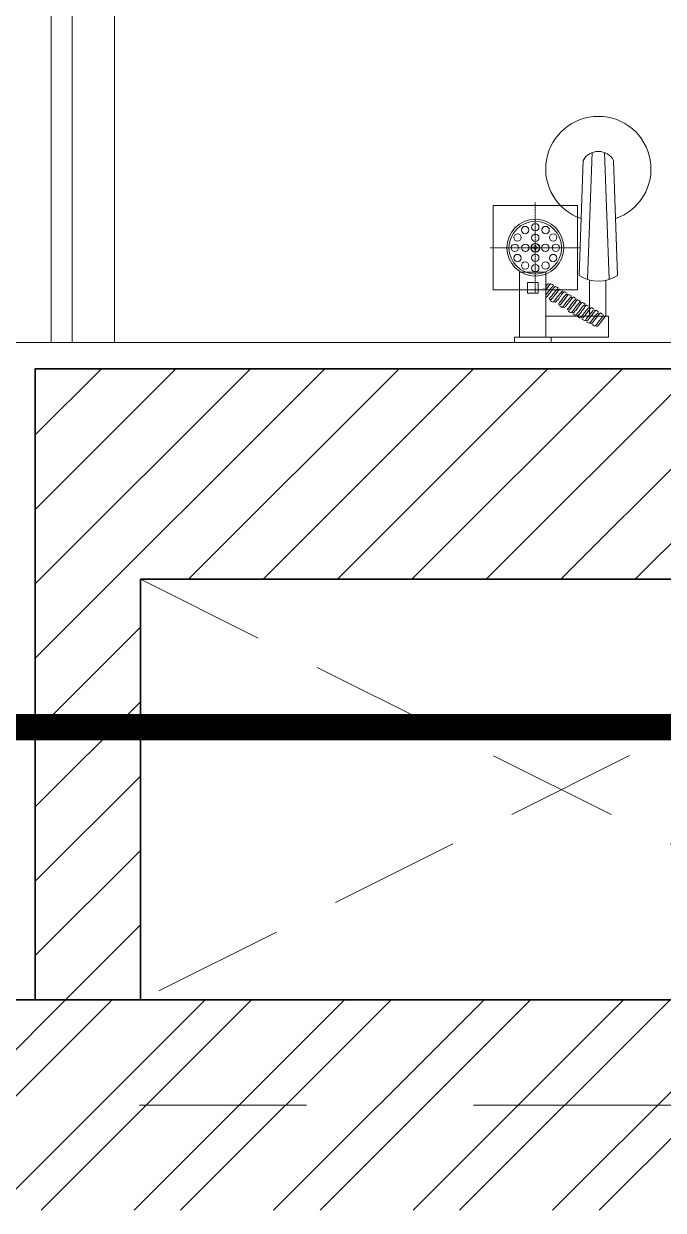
# Model space of a CAD drawing. Header units: millimetres. Extents: x -8913 to 62688, y -13000 to 43000.
# Drawn here: x 13839 to 14447, y 15800 to 16928 of the extents above; entities that cross this region are included whole.
import ezdxf
from ezdxf.enums import TextEntityAlignment as Align
from ezdxf.xclip import XClip

# ---------------------------------------------------------------- set-up
doc = ezdxf.new("R2010")
doc.units = ezdxf.units.MM
doc.header["$MEASUREMENT"] = 0
doc.header["$XCLIPFRAME"] = 0
for name, pattern in [('1735 X DT-5BR-GFP$0$HIDDEN2', [0.1875, 0.125, -0.0625]), ('1735 X DT-5BR-Grids$0$CENTER2', [28.575, 19.05, -3.175, 3.175, -3.175]), ('HIDDEN', [0.375, 0.25, -0.125]), ('HIDDEN2', [4.7625, 3.175, -1.5875])]:
    doc.linetypes.add(name, pattern=pattern)
for name, color, linetype, lineweight in [('08--DETREF', 7, 'Continuous', 25), ('08--SECTREF-1', 2, 'Continuous', 25), ('08--SECTREF-2', 4, 'Continuous', 35), ('1735 X DT-5BR-GFP$0$F--BLOCKWALL-3--HOLLOW', 3, 'Continuous', 35), ('1735 X DT-5BR-GFP$0$F--BLOCKWALL-3--SOLID', 3, 'Continuous', 35), ('1735 X DT-5BR-GFP$0$F--BLOCKWALL-HATCH--HOLLOW', 251, 'Continuous', 13), ('1735 X DT-5BR-GFP$0$F--BLOCKWALL-HATCH--SOLID', 251, 'Continuous', 13), ('1735 X DT-5BR-GFP$0$Glass Part', 4, 'Continuous', 0), ('1735 X DT-5BR-GFP$0$M--PLASTER-0', 8, 'Continuous', 9), ('1735 X DT-5BR-GFP$0$N--SANITARY-0', 8, 'Continuous', 13), ('1735 X DT-5BR-GFP$0$N--SANITARY-1', 9, 'Continuous', 18), ('1735 X DT-5BR-GFP$0$X--OPENING ABOVE', 1, '1735 X DT-5BR-GFP$0$HIDDEN2', 15), ('1735 X DT-5BR-GFP-Ext$0$A-HATCH ID PAVING', 251, 'Continuous', 0), ('1735 X DT-5BR-Grids$0$03--GRID', 252, '1735 X DT-5BR-Grids$0$CENTER2', 5), ('N--DRAINPOINT', 251, 'Continuous', 18), ('Z--X-REF', 7, 'Continuous', 0)]:
    doc.layers.add(name, color=color, linetype=linetype, lineweight=lineweight)
doc.styles.add('ISO', font='isocp2.shx', dxfattribs={"width": 0.8})

# ---------------------------------------------------------------- blocks, each defined once
blk = doc.blocks.new('1735 X DT-5BR-GFP$0$HAND SHOWER P')
for p, q in [((-12.5, -5), (12.5, -5)), ((-5, -5), (-12.5, -5)), ((-12.5, -5), (-12.5, -67)), ((12.5, -5), (5, -5)), ((12.5, -67), (12.5, -5)), ((71.9, -5), (12.5, -5)), ((71.9, -5), (71.9, -25)), ((12.5, -25), (71.9, -25)), ((53.8, -59.5), (53.8, -25)), ((69.4, -59.2), (69.4, -25)), ((-12.5, -67), (12.5, -67)), ((-12.5, -67), (-5, -67)), ((5, -67), (12.5, -67)), ((47.8, -173.1), (44, -63.8)), ((76.8, -173.1), (80.5, -63.8))]:
    blk.add_line(p, q)
at = {"color": 250}
for p, q in [((50, -21.4), (51.4, -20.6)), ((54.4, -18.9), (55.7, -18.1)), ((59.7, -16.2), (61, -15.4)), ((28.6, -34), (29.9, -33.3)), ((32.8, -31.4), (34.2, -30.6)), ((37.1, -28.9), (38.4, -28.1)), ((41.4, -26.4), (42.8, -25.6)), ((45.8, -23.9), (47.1, -23.1)), ((54.9, -32.5), (53.5, -33.3)), ((59.2, -30), (57.8, -30.8)), ((62.9, -27.9), (62.2, -28.3)), ((68.9, -24.7), (67.5, -25.5)), ((12.5, -43.4), (12.7, -43.2)), ((15.7, -41.5), (17, -40.7)), ((20, -39), (21.3, -38.3)), ((24.3, -36.5), (25.7, -35.8)), ((33.5, -45.1), (32.1, -45.9)), ((33.5, -45.1), (32.1, -45.9)), ((37.7, -42.6), (36.3, -43.4)), ((42, -40), (40.6, -40.8)), ((42.1, -40.1), (40.7, -40.9)), ((46.2, -37.5), (44.8, -38.3)), ((50.6, -35), (49.2, -35.8)), ((16.2, -55.1), (14.8, -55.9)), ((20.5, -52.6), (19.1, -53.4)), ((24.8, -50.1), (23.5, -50.9)), ((24.8, -50.1), (23.5, -50.9)), ((29.1, -47.6), (27.7, -48.4)), ((51.9, -60.1), (56.3, -180.5)), ((72.6, -60.1), (68.3, -180.6))]:
    blk.add_line(p, q, dxfattribs=at)
for points in [[(17.5, 0), (-17.5, 0), (-17.5, -5), (17.5, -5)], [(17.5, -5), (17.5, 0)], [(-12.5, -5), (12.5, -5)], [(-12.5, -5), (-12.5, -67)], [(12.5, -5), (12.5, -67)]]:
    blk.add_lwpolyline(points)
blk.add_lwpolyline([(-5, -57), (5, -57), (5, -47), (-5, -47)], close=True)
for points in [[(46.6, -22.3, 0), (46.6, -22.3, 0), (47.9, -21.5, 0), (47.9, -21.5, 0), (47.9, -21.5, 0), (49.2, -20.8, 0), (49.2, -20.8, 0)], [(49.2, -20.8, 0), (49.2, -20.8, 0), (49.2, -20.8, 0), (49.2, -20.8, 0), (49.2, -20.8, 0), (49.6, -21, 0), (49.6, -21, 0), (49.6, -21, 0), (50.3, -21.7, 0), (50.3, -21.7, 0), (50.3, -21.7, 0), (51.2, -22.9, 0), (51.2, -22.9, 0), (51.2, -22.9, 0), (52.4, -24.3, 0), (52.4, -24.3, 0), (52.4, -24.3, 0), (53.6, -25.9, 0), (53.6, -25.9, 0), (53.6, -25.9, 0), (53.6, -26, 0), (53.8, -26.3, 0)], [(50.9, -19.8, 0), (50.9, -19.8, 0), (52.2, -19, 0), (52.2, -19, 0), (52.2, -19, 0), (53.5, -18.3, 0), (53.5, -18.3, 0)], [(55.5, -25.2, 0), (55.5, -25.2, 0), (55.1, -24.7, 0), (55.1, -24.7, 0), (55.1, -24.7, 0), (54, -23.3, 0), (54, -23.3, 0), (54, -23.3, 0), (53.1, -22.2, 0), (53.1, -22.2, 0), (53.1, -22.2, 0), (52.3, -21.3, 0), (52.3, -21.3, 0), (52.3, -21.3, 0), (51.7, -20.8, 0), (51.7, -20.8, 0), (51.7, -20.8, 0), (51.4, -20.6, 0), (51.4, -20.6, 0), (51.4, -20.6, 0), (51.4, -20.6, 0), (51.4, -20.6, 0)], [(53.5, -18.3, 0), (53.5, -18.3, 0), (53.5, -18.3, 0), (53.5, -18.3, 0), (53.5, -18.3, 0), (53.9, -18.5, 0), (53.9, -18.5, 0), (53.9, -18.5, 0), (54.3, -18.9, 0)], [(54.4, -18.9, 0), (54.5, -19.1, 0), (54.7, -19.2, 0), (54.7, -19.2, 0), (54.7, -19.2, 0), (55.6, -20.4, 0), (55.6, -20.4, 0), (55.6, -20.4, 0), (56.7, -21.8, 0), (56.7, -21.8, 0), (56.7, -21.8, 0), (57.9, -23.4, 0), (57.9, -23.4, 0), (57.9, -23.4, 0), (57.9, -23.4, 0), (57.9, -23.4, 0)], [(59.8, -22.7, 0), (59.8, -22.7, 0), (59.4, -22.2, 0), (59.4, -22.2, 0), (59.4, -22.2, 0), (58.4, -20.8, 0), (58.4, -20.8, 0), (58.4, -20.8, 0), (57.4, -19.7, 0), (57.4, -19.7, 0), (57.4, -19.7, 0), (56.6, -18.8, 0), (56.6, -18.8, 0), (56.6, -18.8, 0), (56.1, -18.3, 0), (56.1, -18.3, 0), (56.1, -18.3, 0), (55.7, -18.1, 0), (55.7, -18.1, 0), (55.7, -18.1, 0), (55.7, -18.1, 0), (55.7, -18.1, 0)], [(59.8, -22.7, 0), (59.8, -22.7, 0), (59.4, -22.2, 0), (59.4, -22.2, 0), (59.4, -22.2, 0), (58.4, -20.8, 0), (58.4, -20.8, 0), (58.4, -20.8, 0), (57.4, -19.7, 0), (57.4, -19.7, 0), (57.4, -19.7, 0), (56.6, -18.8, 0), (56.6, -18.8, 0), (56.6, -18.8, 0), (56.1, -18.3, 0), (56.1, -18.3, 0), (56.1, -18.3, 0), (55.7, -18.1, 0), (55.7, -18.1, 0), (55.7, -18.1, 0), (55.7, -18.1, 0), (55.7, -18.1, 0)], [(56.3, -17, 0), (56.3, -17, 0), (57.6, -16.2, 0), (57.6, -16.2, 0), (57.6, -16.2, 0), (58.9, -15.5, 0), (58.9, -15.5, 0)], [(58.9, -15.5, 0), (58.9, -15.5, 0), (58.9, -15.5, 0), (58.9, -15.5, 0), (58.9, -15.5, 0), (59.3, -15.7, 0), (59.3, -15.7, 0), (59.3, -15.7, 0), (60, -16.4, 0), (60, -16.4, 0), (60, -16.4, 0), (60.9, -17.6, 0), (60.9, -17.6, 0), (60.9, -17.6, 0), (62, -19, 0), (62, -19, 0), (62, -19, 0), (63.2, -20.7, 0), (63.2, -20.7, 0), (63.2, -20.7, 0), (63.3, -20.8, 0), (63.5, -21, 0)], [(59.7, -16.2, 0), (59.9, -16.3, 0), (60, -16.4, 0), (60, -16.4, 0), (60, -16.4, 0), (60.9, -17.6, 0), (60.9, -17.6, 0), (60.9, -17.6, 0), (62, -19.1, 0), (62, -19.1, 0), (62, -19.1, 0), (63.2, -20.7, 0), (63.2, -20.7, 0), (63.2, -20.7, 0), (63.3, -20.8, 0), (63.5, -21, 0)], [(65.1, -19.9, 0), (65.1, -19.9, 0), (64.7, -19.4, 0), (64.7, -19.4, 0), (64.7, -19.4, 0), (63.7, -18.1, 0), (63.7, -18.1, 0), (63.7, -18.1, 0), (62.7, -16.9, 0), (62.7, -16.9, 0), (62.7, -16.9, 0), (61.9, -16, 0), (61.9, -16, 0), (61.9, -16, 0), (61.4, -15.5, 0), (61.4, -15.5, 0), (61.4, -15.5, 0), (61, -15.4, 0), (61, -15.4, 0), (61, -15.4, 0), (61, -15.4, 0), (61, -15.4, 0)], [(65.1, -19.9, 0), (65.1, -19.9, 0), (64.7, -19.4, 0), (64.7, -19.4, 0), (64.7, -19.4, 0), (63.7, -18.1, 0), (63.7, -18.1, 0), (63.7, -18.1, 0), (62.7, -16.9, 0), (62.7, -16.9, 0), (62.7, -16.9, 0), (61.9, -16, 0), (61.9, -16, 0), (61.9, -16, 0), (61.4, -15.5, 0), (61.4, -15.5, 0), (61.4, -15.5, 0), (61, -15.4, 0), (61, -15.4, 0), (61, -15.4, 0), (61, -15.4, 0), (61, -15.4, 0)], [(63.2, -20.7, 0), (63.4, -20.9, 0), (63.4, -21, 0), (63.5, -21, 0)], [(63.2, -20.7, 0), (63.2, -20.7, 0), (63.6, -21.2, 0), (63.6, -21.2, 0), (63.6, -21.2, 0), (64.7, -22.5, 0), (64.7, -22.5, 0), (64.7, -22.5, 0), (65.6, -23.8, 0), (65.6, -23.8, 0), (65.6, -23.8, 0), (66.5, -24.7, 0), (66.5, -24.7, 0), (66.5, -24.7, 0), (67.1, -25.3, 0), (67.1, -25.3, 0), (67.1, -25.3, 0), (67.5, -25.5, 0), (67.5, -25.5, 0), (67.5, -25.5, 0), (67.5, -25.5, 0), (67.5, -25.5, 0)], [(65.1, -19.9, 0), (65.1, -19.9, 0), (65.1, -20, 0), (65.1, -20, 0), (65.1, -20, 0), (66.4, -21.6, 0), (66.4, -21.6, 0), (66.4, -21.6, 0), (67.5, -23.1, 0), (67.5, -23.1, 0), (67.5, -23.1, 0), (68.5, -24.3, 0), (68.5, -24.3, 0), (68.5, -24.3, 0), (68.7, -24.5, 0), (68.9, -24.7, 0)], [(65.1, -20, 0), (65.1, -20, 0), (65.1, -20, 0), (65.1, -20, 0), (65.1, -20, 0), (65.1, -20, 0), (65.1, -20, 0)], [(65.2, -20, 0), (65.5, -20.4, 0), (66, -21.1, 0), (66, -21.1, 0), (66, -21.1, 0), (67.1, -22.6, 0), (67.1, -22.6, 0), (67.1, -22.6, 0), (68.2, -23.9, 0), (68.2, -23.9, 0), (68.2, -23.9, 0), (69, -24.9, 0), (69, -24.9, 0), (69, -24.9, 0), (69.5, -25.3, 0), (69.5, -25.3, 0), (69.5, -25.3, 0), (69.7, -25.3, 0), (69.7, -25.3, 0)], [(25.2, -34.9, 0), (25.2, -34.9, 0), (26.5, -34.1, 0), (26.5, -34.1, 0), (26.5, -34.1, 0), (27.8, -33.4, 0), (27.8, -33.4, 0)], [(27.7, -33.4, 0), (27.7, -33.4, 0), (27.8, -33.4, 0), (27.8, -33.4, 0), (27.8, -33.4, 0), (28.2, -33.6, 0), (28.2, -33.6, 0), (28.2, -33.6, 0), (28.9, -34.3, 0), (28.9, -34.3, 0), (28.9, -34.3, 0), (29.8, -35.5, 0), (29.8, -35.5, 0), (29.8, -35.5, 0), (30.9, -36.9, 0), (30.9, -36.9, 0), (30.9, -36.9, 0), (32.1, -38.6, 0), (32.1, -38.6, 0), (32.1, -38.6, 0), (32.2, -38.6, 0), (32.4, -38.9, 0)], [(34, -37.8, 0), (34, -37.8, 0), (33.6, -37.3, 0), (33.6, -37.3, 0), (33.6, -37.3, 0), (32.6, -36, 0), (32.6, -36, 0), (32.6, -36, 0), (31.6, -34.8, 0), (31.6, -34.8, 0), (31.6, -34.8, 0), (30.8, -33.9, 0), (30.8, -33.9, 0), (30.8, -33.9, 0), (30.3, -33.4, 0), (30.3, -33.4, 0), (30.3, -33.4, 0), (29.9, -33.3, 0), (29.9, -33.3, 0), (29.9, -33.3, 0), (29.9, -33.3, 0), (29.9, -33.3, 0)], [(32.8, -31.4, 0), (33, -31.6, 0), (33.1, -31.7, 0), (33.1, -31.7, 0), (33.1, -31.7, 0), (34, -32.8, 0), (34, -32.8, 0), (34, -32.8, 0), (35.1, -34.3, 0), (35.1, -34.3, 0), (35.1, -34.3, 0), (36.3, -35.9, 0), (36.3, -35.9, 0), (36.3, -35.9, 0), (36.4, -36, 0), (36.6, -36.3, 0)], [(33.7, -29.8, 0), (33.7, -29.8, 0), (35, -29, 0), (35, -29, 0), (35, -29, 0), (36.3, -28.2, 0), (36.3, -28.2, 0)], [(38.2, -35.2, 0), (38.2, -35.2, 0), (37.8, -34.7, 0), (37.8, -34.7, 0), (37.8, -34.7, 0), (36.8, -33.3, 0), (36.8, -33.3, 0), (36.8, -33.3, 0), (35.8, -32.1, 0), (35.8, -32.1, 0), (35.8, -32.1, 0), (35.1, -31.3, 0), (35.1, -31.3, 0), (35.1, -31.3, 0), (34.5, -30.7, 0), (34.5, -30.7, 0), (34.5, -30.7, 0), (34.2, -30.6, 0), (34.2, -30.6, 0), (34.2, -30.6, 0), (34.2, -30.6, 0), (34.2, -30.6, 0)], [(38.2, -35.2, 0), (38.2, -35.2, 0), (37.8, -34.7, 0), (37.8, -34.7, 0), (37.8, -34.7, 0), (36.8, -33.3, 0), (36.8, -33.3, 0), (36.8, -33.3, 0), (35.8, -32.2, 0), (35.8, -32.2, 0), (35.8, -32.2, 0), (35.1, -31.3, 0), (35.1, -31.3, 0), (35.1, -31.3, 0), (34.5, -30.7, 0), (34.5, -30.7, 0), (34.5, -30.7, 0), (34.2, -30.6, 0), (34.2, -30.6, 0), (34.2, -30.6, 0), (34.2, -30.6, 0), (34.2, -30.6, 0)], [(36.2, -28.3, 0), (36.2, -28.3, 0), (36.3, -28.2, 0), (36.3, -28.2, 0), (36.3, -28.2, 0), (36.7, -28.5, 0), (36.7, -28.5, 0), (36.7, -28.5, 0), (37.4, -29.2, 0), (37.4, -29.2, 0), (37.4, -29.2, 0), (38.3, -30.4, 0), (38.3, -30.4, 0), (38.3, -30.4, 0), (39.4, -31.8, 0), (39.4, -31.8, 0), (39.4, -31.8, 0), (40.6, -33.4, 0), (40.6, -33.4, 0), (40.6, -33.4, 0), (40.7, -33.5, 0), (40.9, -33.8, 0)], [(37.9, -27.3, 0), (37.9, -27.3, 0), (39.3, -26.5, 0), (39.3, -26.5, 0), (39.3, -26.5, 0), (40.6, -25.8, 0), (40.6, -25.8, 0)], [(42.5, -32.7, 0), (42.5, -32.7, 0), (42.1, -32.2, 0), (42.1, -32.2, 0), (42.1, -32.2, 0), (41.1, -30.8, 0), (41.1, -30.8, 0), (41.1, -30.8, 0), (40.1, -29.7, 0), (40.1, -29.7, 0), (40.1, -29.7, 0), (39.3, -28.8, 0), (39.3, -28.8, 0), (39.3, -28.8, 0), (38.8, -28.2, 0), (38.8, -28.2, 0), (38.8, -28.2, 0), (38.4, -28.1, 0), (38.4, -28.1, 0), (38.4, -28.1, 0), (38.4, -28.1, 0), (38.4, -28.1, 0)], [(40.6, -33.4, 0), (40.6, -33.4, 0), (40.6, -33.4, 0), (40.6, -33.4, 0), (40.6, -33.4, 0), (41.7, -34.8, 0), (41.7, -34.8, 0), (41.7, -34.8, 0), (42.7, -36.1, 0), (42.7, -36.1, 0), (42.7, -36.1, 0), (43.6, -37.2, 0), (43.6, -37.2, 0), (43.6, -37.2, 0), (44.3, -37.9, 0), (44.3, -37.9, 0), (44.3, -37.9, 0), (44.8, -38.3, 0), (44.8, -38.3, 0), (44.8, -38.3, 0), (44.9, -38.2, 0), (44.9, -38.2, 0)], [(40.8, -33.6, 0), (40.9, -33.8, 0), (41, -33.9, 0), (41, -33.9, 0)], [(41.4, -26.4, 0), (41.6, -26.6, 0), (41.7, -26.7, 0), (41.7, -26.7, 0), (41.7, -26.7, 0), (42.6, -27.9, 0), (42.6, -27.9, 0), (42.6, -27.9, 0), (43.8, -29.3, 0), (43.8, -29.3, 0), (43.8, -29.3, 0), (45, -30.9, 0), (45, -30.9, 0), (45, -30.9, 0), (45, -31, 0), (45.2, -31.3, 0)], [(42.3, -24.8, 0), (42.3, -24.8, 0), (43.6, -24, 0), (43.6, -24, 0), (43.6, -24, 0), (44.9, -23.3, 0), (44.9, -23.3, 0)], [(42.6, -32.8, 0), (42.9, -33.2, 0), (43.4, -33.8, 0), (43.4, -33.8, 0), (43.4, -33.8, 0), (44.5, -35.4, 0), (44.5, -35.4, 0), (44.5, -35.4, 0), (45.6, -36.7, 0), (45.6, -36.7, 0), (45.6, -36.7, 0), (46.4, -37.6, 0), (46.4, -37.6, 0), (46.4, -37.6, 0), (46.9, -38.1, 0), (46.9, -38.1, 0), (46.9, -38.1, 0), (47.1, -38.1, 0), (47.1, -38.1, 0)], [(46.9, -30.3, 0), (46.9, -30.3, 0), (45.9, -29, 0), (45.9, -29, 0), (45.9, -29, 0), (44.9, -27.7, 0), (44.9, -27.7, 0), (44.9, -27.7, 0), (44, -26.7, 0), (44, -26.7, 0), (44, -26.7, 0), (43.4, -26, 0), (43.4, -26, 0), (43.4, -26, 0), (42.9, -25.6, 0), (42.9, -25.6, 0), (42.9, -25.6, 0), (42.8, -25.7, 0), (42.8, -25.7, 0)], [(44.9, -30.9, 0), (44.9, -30.9, 0), (45.7, -31.9, 0), (45.7, -31.9, 0), (45.7, -31.9, 0), (46.7, -33.2, 0), (46.7, -33.2, 0), (46.7, -33.2, 0), (47.7, -34.4, 0), (47.7, -34.4, 0), (47.7, -34.4, 0), (48.4, -35.2, 0), (48.4, -35.2, 0), (48.4, -35.2, 0), (49, -35.7, 0), (49, -35.7, 0), (49, -35.7, 0), (49.2, -35.7, 0), (49.2, -35.7, 0)], [(45.8, -23.9, 0), (45.9, -24.1, 0), (46, -24.2, 0), (46, -24.2, 0), (46, -24.2, 0), (47, -25.4, 0), (47, -25.4, 0), (47, -25.4, 0), (48.1, -26.8, 0), (48.1, -26.8, 0), (48.1, -26.8, 0), (49.3, -28.4, 0), (49.3, -28.4, 0), (49.3, -28.4, 0), (49.3, -28.5, 0), (49.5, -28.8, 0)], [(46.9, -30.2, 0), (47.1, -30.6, 0), (47.3, -30.8, 0), (47.3, -30.8, 0), (47.3, -30.8, 0), (48.5, -32.4, 0), (48.5, -32.4, 0), (48.5, -32.4, 0), (49.6, -33.8, 0), (49.6, -33.8, 0), (49.6, -33.8, 0), (50.5, -34.9, 0), (50.5, -34.9, 0), (50.5, -34.9, 0), (51.1, -35.5, 0), (51.1, -35.5, 0), (51.1, -35.5, 0), (51.4, -35.6, 0), (51.4, -35.6, 0)], [(51.2, -27.7, 0), (51.2, -27.7, 0), (50.8, -27.2, 0), (50.8, -27.2, 0), (50.8, -27.2, 0), (49.7, -25.8, 0), (49.7, -25.8, 0), (49.7, -25.8, 0), (48.8, -24.7, 0), (48.8, -24.7, 0), (48.8, -24.7, 0), (48, -23.8, 0), (48, -23.8, 0), (48, -23.8, 0), (47.4, -23.2, 0), (47.4, -23.2, 0), (47.4, -23.2, 0), (47.1, -23.1, 0), (47.1, -23.1, 0), (47.1, -23.1, 0), (47.1, -23.1, 0), (47.1, -23.1, 0)], [(51.2, -27.7, 0), (51.2, -27.7, 0), (50.8, -27.2, 0), (50.8, -27.2, 0), (50.8, -27.2, 0), (49.7, -25.8, 0), (49.7, -25.8, 0), (49.7, -25.8, 0), (48.8, -24.7, 0), (48.8, -24.7, 0), (48.8, -24.7, 0), (48, -23.8, 0), (48, -23.8, 0), (48, -23.8, 0), (47.4, -23.2, 0), (47.4, -23.2, 0), (47.4, -23.2, 0), (47.1, -23.1, 0), (47.1, -23.1, 0), (47.1, -23.1, 0), (47.1, -23.1, 0), (47.1, -23.1, 0)], [(49.3, -28.4, 0), (49.3, -28.4, 0), (49.6, -28.9, 0), (49.6, -28.9, 0), (49.6, -28.9, 0), (50.7, -30.3, 0), (50.7, -30.3, 0), (50.7, -30.3, 0), (51.7, -31.5, 0), (51.7, -31.5, 0), (51.7, -31.5, 0), (52.5, -32.5, 0), (52.5, -32.5, 0), (52.5, -32.5, 0), (53.1, -33.1, 0), (53.1, -33.1, 0), (53.1, -33.1, 0), (53.5, -33.3, 0), (53.5, -33.3, 0), (53.5, -33.3, 0), (53.5, -33.2, 0), (53.5, -33.2, 0)], [(49.3, -28.5, 0), (49.4, -28.6, 0), (49.5, -28.7, 0), (49.5, -28.8, 0)], [(51.2, -27.7, 0), (51.2, -27.7, 0), (51.2, -27.7, 0), (51.2, -27.7, 0), (51.2, -27.7, 0), (51.2, -27.7, 0), (51.2, -27.7, 0)], [(51.2, -27.7, 0), (51.2, -27.7, 0), (51.2, -27.7, 0), (51.2, -27.7, 0), (51.2, -27.7, 0), (52.4, -29.4, 0), (52.4, -29.4, 0), (52.4, -29.4, 0), (53.5, -30.9, 0), (53.5, -30.9, 0), (53.5, -30.9, 0), (54.5, -32.1, 0), (54.5, -32.1, 0), (54.5, -32.1, 0), (54.7, -32.3, 0), (54.9, -32.5, 0)], [(51.3, -27.8, 0), (51.5, -28.2, 0), (52, -28.8, 0), (52, -28.8, 0), (52, -28.8, 0), (53.2, -30.4, 0), (53.2, -30.4, 0), (53.2, -30.4, 0), (54.2, -31.7, 0), (54.2, -31.7, 0), (54.2, -31.7, 0), (55, -32.6, 0), (55, -32.6, 0), (55, -32.6, 0), (55.6, -33.1, 0), (55.6, -33.1, 0), (55.6, -33.1, 0), (55.7, -33.1, 0), (55.7, -33.1, 0)], [(53.6, -25.9, 0), (53.6, -25.9, 0), (53.6, -25.9, 0), (53.6, -25.9, 0), (53.6, -25.9, 0), (54.6, -27.4, 0), (54.6, -27.4, 0), (54.6, -27.4, 0), (55.7, -28.6, 0), (55.7, -28.6, 0), (55.7, -28.6, 0), (56.6, -29.7, 0), (56.6, -29.7, 0), (56.6, -29.7, 0), (57.2, -30.5, 0), (57.2, -30.5, 0), (57.2, -30.5, 0), (57.7, -30.8, 0), (57.7, -30.8, 0), (57.7, -30.8, 0), (57.8, -30.7, 0), (57.8, -30.7, 0)], [(55.5, -25.3, 0), (55.8, -25.7, 0), (56.3, -26.3, 0), (56.3, -26.3, 0), (56.3, -26.3, 0), (57.5, -27.9, 0), (57.5, -27.9, 0), (57.5, -27.9, 0), (58.5, -29.2, 0), (58.5, -29.2, 0), (58.5, -29.2, 0), (59.3, -30.1, 0), (59.3, -30.1, 0), (59.3, -30.1, 0), (59.9, -30.6, 0), (59.9, -30.6, 0), (59.9, -30.6, 0), (60, -30.6, 0), (60, -30.6, 0)], [(58.3, -31.7, 0), (58.3, -31.7, 0), (57, -32.4, 0), (57, -32.4, 0), (57, -32.4, 0), (55.7, -33.2, 0), (55.7, -33.2, 0)], [(57.9, -23.4, 0), (57.9, -23.4, 0), (58.6, -24.4, 0), (58.6, -24.4, 0), (58.6, -24.4, 0), (59.7, -25.7, 0), (59.7, -25.7, 0), (59.7, -25.7, 0), (60.6, -26.9, 0), (60.6, -26.9, 0), (60.6, -26.9, 0), (61.4, -27.7, 0), (61.4, -27.7, 0), (61.4, -27.7, 0), (61.9, -28.2, 0), (61.9, -28.2, 0), (61.9, -28.2, 0), (62.2, -28.3, 0), (62.2, -28.3, 0)], [(59.8, -22.7, 0), (59.8, -22.7, 0), (59.8, -22.7, 0), (59.8, -22.7, 0), (59.8, -22.7, 0), (61, -24.4, 0), (61, -24.4, 0), (61, -24.4, 0), (62.2, -25.9, 0), (62.2, -25.9, 0), (62.2, -25.9, 0), (63.1, -27.1, 0), (63.1, -27.1, 0), (63.1, -27.1, 0), (63.3, -27.3, 0), (63.5, -27.5, 0)], [(59.9, -22.8, 0), (60.2, -23.2, 0), (60.6, -23.8, 0), (60.6, -23.8, 0), (60.6, -23.8, 0), (61.8, -25.4, 0), (61.8, -25.4, 0), (61.8, -25.4, 0), (62.8, -26.7, 0), (62.8, -26.7, 0), (62.8, -26.7, 0), (63.6, -27.6, 0), (63.6, -27.6, 0), (63.6, -27.6, 0), (64.2, -28.1, 0), (64.2, -28.1, 0), (64.2, -28.1, 0), (64.4, -28.1, 0), (64.4, -28.1, 0)], [(62.7, -29.2, 0), (62.7, -29.2, 0), (61.4, -29.9, 0), (61.4, -29.9, 0), (61.4, -29.9, 0), (60.1, -30.7, 0), (60.1, -30.7, 0)], [(67, -26.7, 0), (67, -26.7, 0), (65.7, -27.4, 0), (65.7, -27.4, 0), (65.7, -27.4, 0), (64.3, -28.2, 0), (64.3, -28.2, 0)], [(16.8, -47.8, 0), (16.8, -47.8, 0), (16.4, -47.3, 0), (16.4, -47.3, 0), (16.4, -47.3, 0), (15.3, -45.9, 0), (15.3, -45.9, 0), (15.3, -45.9, 0), (14.4, -44.8, 0), (14.4, -44.8, 0), (14.4, -44.8, 0), (13.6, -43.9, 0), (13.6, -43.9, 0), (13.6, -43.9, 0), (13, -43.4, 0), (13, -43.4, 0), (13, -43.4, 0), (12.7, -43.2, 0), (12.7, -43.2, 0), (12.7, -43.2, 0), (12.7, -43.2, 0), (12.7, -43.2, 0)], [(15.7, -41.5, 0), (15.9, -41.7, 0), (16, -41.8, 0), (16, -41.8, 0), (16, -41.8, 0), (16.9, -43, 0), (16.9, -43, 0), (16.9, -43, 0), (18, -44.4, 0), (18, -44.4, 0), (18, -44.4, 0), (19.2, -46, 0), (19.2, -46, 0), (19.2, -46, 0), (19.3, -46.1, 0), (19.5, -46.4, 0)], [(16.5, -39.9, 0), (16.5, -39.9, 0), (17.8, -39.1, 0), (17.8, -39.1, 0), (17.8, -39.1, 0), (19.2, -38.4, 0), (19.2, -38.4, 0)], [(21.1, -45.3, 0), (21.1, -45.3, 0), (20.7, -44.8, 0), (20.7, -44.8, 0), (20.7, -44.8, 0), (19.7, -43.4, 0), (19.7, -43.4, 0), (19.7, -43.4, 0), (18.7, -42.3, 0), (18.7, -42.3, 0), (18.7, -42.3, 0), (17.9, -41.4, 0), (17.9, -41.4, 0), (17.9, -41.4, 0), (17.4, -40.8, 0), (17.4, -40.8, 0), (17.4, -40.8, 0), (17, -40.7, 0), (17, -40.7, 0), (17, -40.7, 0), (17, -40.7, 0), (17, -40.7, 0)], [(21.1, -45.3, 0), (21.1, -45.3, 0), (20.7, -44.8, 0), (20.7, -44.8, 0), (20.7, -44.8, 0), (19.7, -43.4, 0), (19.7, -43.4, 0), (19.7, -43.4, 0), (18.7, -42.3, 0), (18.7, -42.3, 0), (18.7, -42.3, 0), (17.9, -41.4, 0), (17.9, -41.4, 0), (17.9, -41.4, 0), (17.4, -40.8, 0), (17.4, -40.8, 0), (17.4, -40.8, 0), (17, -40.7, 0), (17, -40.7, 0), (17, -40.7, 0), (17, -40.7, 0), (17, -40.7, 0)], [(19.1, -38.4, 0), (19.1, -38.4, 0), (19.2, -38.4, 0), (19.2, -38.4, 0), (19.2, -38.4, 0), (19.6, -38.6, 0), (19.6, -38.6, 0), (19.6, -38.6, 0), (20.3, -39.3, 0), (20.3, -39.3, 0), (20.3, -39.3, 0), (21.2, -40.5, 0), (21.2, -40.5, 0), (21.2, -40.5, 0), (22.3, -41.9, 0), (22.3, -41.9, 0), (22.3, -41.9, 0), (23.5, -43.6, 0), (23.5, -43.6, 0), (23.5, -43.6, 0), (23.6, -43.6, 0), (23.8, -43.9, 0)], [(25.4, -42.8, 0), (25.4, -42.8, 0), (25, -42.3, 0), (25, -42.3, 0), (25, -42.3, 0), (24, -41, 0), (24, -41, 0), (24, -41, 0), (23, -39.8, 0), (23, -39.8, 0), (23, -39.8, 0), (22.2, -38.9, 0), (22.2, -38.9, 0), (22.2, -38.9, 0), (21.7, -38.4, 0), (21.7, -38.4, 0), (21.7, -38.4, 0), (21.3, -38.3, 0), (21.3, -38.3, 0), (21.3, -38.3, 0), (21.3, -38.3, 0), (21.3, -38.3, 0)], [(23.5, -43.6, 0), (23.5, -43.6, 0), (23.5, -43.6, 0), (23.5, -43.6, 0), (23.5, -43.6, 0), (24.6, -45, 0), (24.6, -45, 0), (24.6, -45, 0), (25.6, -46.3, 0), (25.6, -46.3, 0), (25.6, -46.3, 0), (26.5, -47.3, 0), (26.5, -47.3, 0), (26.5, -47.3, 0), (27.2, -48.1, 0), (27.2, -48.1, 0), (27.2, -48.1, 0), (27.7, -48.4, 0), (27.7, -48.4, 0), (27.7, -48.4, 0), (27.8, -48.3, 0), (27.8, -48.3, 0)], [(23.6, -43.6, 0), (23.7, -43.7, 0), (23.8, -43.9, 0), (23.8, -43.9, 0)], [(24.3, -36.5, 0), (24.5, -36.7, 0), (24.6, -36.8, 0), (24.6, -36.8, 0), (24.6, -36.8, 0), (25.5, -38, 0), (25.5, -38, 0), (25.5, -38, 0), (26.6, -39.4, 0), (26.6, -39.4, 0), (26.6, -39.4, 0), (27.8, -41.1, 0), (27.8, -41.1, 0), (27.8, -41.1, 0), (27.9, -41.1, 0), (28.1, -41.4, 0)], [(25.5, -42.9, 0), (25.8, -43.3, 0), (26.2, -43.9, 0), (26.2, -43.9, 0), (26.2, -43.9, 0), (27.4, -45.5, 0), (27.4, -45.5, 0), (27.4, -45.5, 0), (28.4, -46.8, 0), (28.4, -46.8, 0), (28.4, -46.8, 0), (29.3, -47.7, 0), (29.3, -47.7, 0), (29.3, -47.7, 0), (29.8, -48.2, 0), (29.8, -48.2, 0), (29.8, -48.2, 0), (30, -48.2, 0), (30, -48.2, 0)], [(29.7, -40.3, 0), (29.7, -40.3, 0), (29.3, -39.8, 0), (29.3, -39.8, 0), (29.3, -39.8, 0), (28.3, -38.5, 0), (28.3, -38.5, 0), (28.3, -38.5, 0), (27.3, -37.3, 0), (27.3, -37.3, 0), (27.3, -37.3, 0), (26.6, -36.4, 0), (26.6, -36.4, 0), (26.6, -36.4, 0), (26, -35.9, 0), (26, -35.9, 0), (26, -35.9, 0), (25.7, -35.8, 0), (25.7, -35.8, 0), (25.7, -35.8, 0), (25.7, -35.8, 0), (25.7, -35.8, 0)], [(29.7, -40.3, 0), (29.7, -40.3, 0), (29.3, -39.8, 0), (29.3, -39.8, 0), (29.3, -39.8, 0), (28.3, -38.5, 0), (28.3, -38.5, 0), (28.3, -38.5, 0), (27.3, -37.3, 0), (27.3, -37.3, 0), (27.3, -37.3, 0), (26.6, -36.4, 0), (26.6, -36.4, 0), (26.6, -36.4, 0), (26, -35.9, 0), (26, -35.9, 0), (26, -35.9, 0), (25.7, -35.8, 0), (25.7, -35.8, 0), (25.7, -35.8, 0), (25.7, -35.8, 0), (25.7, -35.8, 0)], [(27.8, -41, 0), (27.8, -41, 0), (28.6, -42, 0), (28.6, -42, 0), (28.6, -42, 0), (29.6, -43.3, 0), (29.6, -43.3, 0), (29.6, -43.3, 0), (30.5, -44.5, 0), (30.5, -44.5, 0), (30.5, -44.5, 0), (31.3, -45.4, 0), (31.3, -45.4, 0), (31.3, -45.4, 0), (31.9, -45.8, 0), (31.9, -45.8, 0), (31.9, -45.8, 0), (32.1, -45.9, 0), (32.1, -45.9, 0)], [(27.8, -41.1, 0), (27.8, -41.1, 0), (28.2, -41.5, 0), (28.2, -41.5, 0), (28.2, -41.5, 0), (29.3, -42.9, 0), (29.3, -42.9, 0), (29.3, -42.9, 0), (30.2, -44.1, 0), (30.2, -44.1, 0), (30.2, -44.1, 0), (31.1, -45.1, 0), (31.1, -45.1, 0), (31.1, -45.1, 0), (31.7, -45.7, 0), (31.7, -45.7, 0), (31.7, -45.7, 0), (32.1, -45.9, 0), (32.1, -45.9, 0), (32.1, -45.9, 0), (32.1, -45.9, 0), (32.1, -45.9, 0)], [(27.9, -41.1, 0), (28, -41.2, 0), (28.1, -41.4, 0), (28.1, -41.4, 0)], [(29.7, -40.3, 0), (29.7, -40.3, 0), (29.7, -40.3, 0), (29.7, -40.3, 0), (29.7, -40.3, 0), (29.7, -40.3, 0), (29.7, -40.3, 0)], [(29.7, -40.3, 0), (29.7, -40.3, 0), (29.8, -40.3, 0), (29.8, -40.3, 0), (29.8, -40.3, 0), (31, -42, 0), (31, -42, 0), (31, -42, 0), (32.1, -43.5, 0), (32.1, -43.5, 0), (32.1, -43.5, 0), (33.1, -44.7, 0), (33.1, -44.7, 0), (33.1, -44.7, 0), (33.3, -44.9, 0), (33.5, -45.1, 0)], [(29.8, -40.4, 0), (30.1, -40.8, 0), (30.6, -41.4, 0), (30.6, -41.4, 0), (30.6, -41.4, 0), (31.7, -43, 0), (31.7, -43, 0), (31.7, -43, 0), (32.8, -44.3, 0), (32.8, -44.3, 0), (32.8, -44.3, 0), (33.6, -45.2, 0), (33.6, -45.2, 0), (33.6, -45.2, 0), (34.1, -45.7, 0), (34.1, -45.7, 0), (34.1, -45.7, 0), (34.3, -45.7, 0), (34.3, -45.7, 0)], [(32.1, -38.6, 0), (32.1, -38.6, 0), (32.1, -38.6, 0), (32.1, -38.6, 0), (32.1, -38.6, 0), (33.2, -40, 0), (33.2, -40, 0), (33.2, -40, 0), (34.2, -41.3, 0), (34.2, -41.3, 0), (34.2, -41.3, 0), (35.1, -42.3, 0), (35.1, -42.3, 0), (35.1, -42.3, 0), (35.8, -43.1, 0), (35.8, -43.1, 0), (35.8, -43.1, 0), (36.3, -43.4, 0), (36.3, -43.4, 0), (36.3, -43.4, 0), (36.4, -43.3, 0), (36.4, -43.3, 0)], [(32.2, -38.6, 0), (32.3, -38.7, 0), (32.4, -38.9, 0), (32.4, -38.9, 0)], [(34.1, -37.9, 0), (34.4, -38.3, 0), (34.9, -39, 0), (34.9, -39, 0), (34.9, -39, 0), (36, -40.5, 0), (36, -40.5, 0), (36, -40.5, 0), (37.1, -41.8, 0), (37.1, -41.8, 0), (37.1, -41.8, 0), (37.9, -42.8, 0), (37.9, -42.8, 0), (37.9, -42.8, 0), (38.4, -43.2, 0), (38.4, -43.2, 0), (38.4, -43.2, 0), (38.6, -43.2, 0), (38.6, -43.2, 0)], [(36.9, -44.3, 0), (36.9, -44.3, 0), (35.6, -45, 0), (35.6, -45, 0), (35.6, -45, 0), (34.3, -45.8, 0), (34.3, -45.8, 0)], [(36.3, -35.9, 0), (36.3, -35.9, 0), (36.7, -36.4, 0), (36.7, -36.4, 0), (36.7, -36.4, 0), (37.8, -37.8, 0), (37.8, -37.8, 0), (37.8, -37.8, 0), (38.7, -39, 0), (38.7, -39, 0), (38.7, -39, 0), (39.6, -40, 0), (39.6, -40, 0), (39.6, -40, 0), (40.2, -40.6, 0), (40.2, -40.6, 0), (40.2, -40.6, 0), (40.6, -40.8, 0), (40.6, -40.8, 0), (40.6, -40.8, 0), (40.6, -40.7, 0), (40.6, -40.7, 0)], [(36.4, -36, 0), (36.5, -36.1, 0), (36.6, -36.2, 0), (36.6, -36.3, 0)], [(36.4, -36.1, 0), (36.4, -36.1, 0), (37.2, -37, 0), (37.2, -37, 0), (37.2, -37, 0), (38.2, -38.4, 0), (38.2, -38.4, 0), (38.2, -38.4, 0), (39.2, -39.5, 0), (39.2, -39.5, 0), (39.2, -39.5, 0), (39.9, -40.4, 0), (39.9, -40.4, 0), (39.9, -40.4, 0), (40.5, -40.8, 0), (40.5, -40.8, 0), (40.5, -40.8, 0), (40.7, -40.9, 0), (40.7, -40.9, 0)], [(38.2, -35.2, 0), (38.2, -35.2, 0), (38.2, -35.2, 0), (38.2, -35.2, 0), (38.2, -35.2, 0), (38.2, -35.2, 0), (38.2, -35.2, 0)], [(38.2, -35.2, 0), (38.2, -35.2, 0), (38.3, -35.2, 0), (38.3, -35.2, 0), (38.3, -35.2, 0), (39.5, -36.9, 0), (39.5, -36.9, 0), (39.5, -36.9, 0), (40.6, -38.3, 0), (40.6, -38.3, 0), (40.6, -38.3, 0), (41.6, -39.5, 0), (41.6, -39.5, 0), (41.6, -39.5, 0), (41.8, -39.8, 0), (42, -40, 0)], [(38.3, -35.3, 0), (38.6, -35.7, 0), (39.1, -36.3, 0), (39.1, -36.3, 0), (39.1, -36.3, 0), (40.2, -37.9, 0), (40.2, -37.9, 0), (40.2, -37.9, 0), (41.3, -39.2, 0), (41.3, -39.2, 0), (41.3, -39.2, 0), (42.1, -40.1, 0), (42.1, -40.1, 0), (42.1, -40.1, 0), (42.6, -40.6, 0), (42.6, -40.6, 0), (42.6, -40.6, 0), (42.8, -40.6, 0), (42.8, -40.6, 0)], [(41.2, -41.8, 0), (41.2, -41.8, 0), (39.9, -42.5, 0), (39.9, -42.5, 0), (39.9, -42.5, 0), (38.6, -43.3, 0), (38.6, -43.3, 0)], [(45.4, -39.1, 0), (45.4, -39.1, 0), (44.1, -39.9, 0), (44.1, -39.9, 0), (44.1, -39.9, 0), (42.8, -40.6, 0), (42.8, -40.6, 0)], [(49.7, -36.6, 0), (49.7, -36.6, 0), (48.4, -37.4, 0), (48.4, -37.4, 0), (48.4, -37.4, 0), (47.1, -38.1, 0), (47.1, -38.1, 0)], [(54.1, -34.1, 0), (54.1, -34.1, 0), (52.7, -34.9, 0), (52.7, -34.9, 0), (52.7, -34.9, 0), (51.4, -35.6, 0), (51.4, -35.6, 0)], [(10.6, -51.1, 0), (10.7, -51.2, 0), (10.8, -51.3, 0), (10.9, -51.4, 0)], [(12.5, -45.4, 0), (12.6, -45.5, 0), (12.6, -45.5, 0), (12.6, -45.5, 0), (13.7, -46.9, 0), (13.7, -46.9, 0), (13.7, -46.9, 0), (14.9, -48.5, 0), (14.9, -48.5, 0), (14.9, -48.5, 0), (14.9, -48.6, 0), (15.1, -48.9, 0)], [(12.5, -50.3, 0), (12.5, -50.3, 0), (12.5, -50.3, 0), (12.5, -50.3, 0), (12.5, -50.3, 0), (12.5, -50.3, 0), (12.5, -50.3, 0)], [(12.5, -50.3, 0), (12.5, -50.3, 0), (12.5, -50.3, 0), (12.5, -50.3, 0), (12.5, -50.3, 0), (13.7, -52, 0), (13.7, -52, 0), (13.7, -52, 0), (14.9, -53.5, 0), (14.9, -53.5, 0), (14.9, -53.5, 0), (15.8, -54.7, 0), (15.8, -54.7, 0), (15.8, -54.7, 0), (16, -54.9, 0), (16.2, -55.1, 0)], [(12.5, -50.3, 0), (12.5, -50.3, 0), (12.5, -50.3, 0)], [(12.5, -53.5, 0), (13, -54.1, 0), (13, -54.1, 0), (13, -54.1, 0), (13.8, -55.1, 0), (13.8, -55.1, 0), (13.8, -55.1, 0), (14.5, -55.7, 0), (14.5, -55.7, 0), (14.5, -55.7, 0), (14.8, -55.9, 0), (14.8, -55.9, 0), (14.8, -55.9, 0), (14.9, -55.8, 0), (14.9, -55.8, 0)], [(12.6, -50.4, 0), (12.9, -50.8, 0), (13.3, -51.4, 0), (13.3, -51.4, 0), (13.3, -51.4, 0), (14.5, -53, 0), (14.5, -53, 0), (14.5, -53, 0), (15.5, -54.3, 0), (15.5, -54.3, 0), (15.5, -54.3, 0), (16.3, -55.2, 0), (16.3, -55.2, 0), (16.3, -55.2, 0), (16.9, -55.7, 0), (16.9, -55.7, 0), (16.9, -55.7, 0), (17.1, -55.7, 0), (17.1, -55.7, 0)], [(14.9, -48.5, 0), (14.9, -48.5, 0), (14.9, -48.5, 0), (14.9, -48.5, 0), (14.9, -48.5, 0), (16, -49.9, 0), (16, -49.9, 0), (16, -49.9, 0), (17, -51.2, 0), (17, -51.2, 0), (17, -51.2, 0), (17.9, -52.3, 0), (17.9, -52.3, 0), (17.9, -52.3, 0), (18.6, -53, 0), (18.6, -53, 0), (18.6, -53, 0), (19, -53.4, 0), (19, -53.4, 0), (19, -53.4, 0), (19.1, -53.3, 0), (19.1, -53.3, 0)], [(16.9, -47.9, 0), (17.2, -48.3, 0), (17.6, -48.9, 0), (17.6, -48.9, 0), (17.6, -48.9, 0), (18.8, -50.5, 0), (18.8, -50.5, 0), (18.8, -50.5, 0), (19.8, -51.8, 0), (19.8, -51.8, 0), (19.8, -51.8, 0), (20.6, -52.7, 0), (20.6, -52.7, 0), (20.6, -52.7, 0), (21.2, -53.2, 0), (21.2, -53.2, 0), (21.2, -53.2, 0), (21.3, -53.2, 0), (21.3, -53.2, 0)], [(19.7, -54.2, 0), (19.7, -54.2, 0), (18.4, -55, 0), (18.4, -55, 0), (18.4, -55, 0), (17, -55.8, 0), (17, -55.8, 0)], [(19.2, -46, 0), (19.2, -46, 0), (19.9, -47, 0), (19.9, -47, 0), (19.9, -47, 0), (21, -48.3, 0), (21, -48.3, 0), (21, -48.3, 0), (21.9, -49.5, 0), (21.9, -49.5, 0), (21.9, -49.5, 0), (22.7, -50.3, 0), (22.7, -50.3, 0), (22.7, -50.3, 0), (23.2, -50.8, 0), (23.2, -50.8, 0), (23.2, -50.8, 0), (23.5, -50.9, 0), (23.5, -50.9, 0)], [(19.2, -46.1, 0), (19.4, -46.2, 0), (19.4, -46.4, 0), (19.5, -46.4, 0)], [(19.2, -46.1, 0), (19.2, -46.1, 0), (19.6, -46.5, 0), (19.6, -46.5, 0), (19.6, -46.5, 0), (20.7, -47.9, 0), (20.7, -47.9, 0), (20.7, -47.9, 0), (21.6, -49.1, 0), (21.6, -49.1, 0), (21.6, -49.1, 0), (22.5, -50.1, 0), (22.5, -50.1, 0), (22.5, -50.1, 0), (23.1, -50.7, 0), (23.1, -50.7, 0), (23.1, -50.7, 0), (23.5, -50.9, 0), (23.5, -50.9, 0), (23.5, -50.9, 0), (23.5, -50.8, 0), (23.5, -50.8, 0)], [(21.1, -45.3, 0), (21.1, -45.3, 0), (21.1, -45.3, 0), (21.1, -45.3, 0), (21.1, -45.3, 0), (21.1, -45.3, 0), (21.1, -45.3, 0)], [(21.1, -45.3, 0), (21.1, -45.3, 0), (21.1, -45.3, 0), (21.1, -45.3, 0), (21.1, -45.3, 0), (22.4, -47, 0), (22.4, -47, 0), (22.4, -47, 0), (23.5, -48.5, 0), (23.5, -48.5, 0), (23.5, -48.5, 0), (24.5, -49.7, 0), (24.5, -49.7, 0), (24.5, -49.7, 0), (24.7, -49.9, 0), (24.8, -50.1, 0)], [(21.2, -45.4, 0), (21.5, -45.8, 0), (22, -46.4, 0), (22, -46.4, 0), (22, -46.4, 0), (23.1, -48, 0), (23.1, -48, 0), (23.1, -48, 0), (24.2, -49.3, 0), (24.2, -49.3, 0), (24.2, -49.3, 0), (25, -50.2, 0), (25, -50.2, 0), (25, -50.2, 0), (25.5, -50.7, 0), (25.5, -50.7, 0), (25.5, -50.7, 0), (25.7, -50.7, 0), (25.7, -50.7, 0)], [(24, -51.7, 0), (24, -51.7, 0), (22.7, -52.5, 0), (22.7, -52.5, 0), (22.7, -52.5, 0), (21.4, -53.3, 0), (21.4, -53.3, 0)], [(28.3, -49.3, 0), (28.3, -49.3, 0), (27, -50, 0), (27, -50, 0), (27, -50, 0), (25.7, -50.8, 0), (25.7, -50.8, 0)], [(32.6, -46.8, 0), (32.6, -46.8, 0), (31.3, -47.5, 0), (31.3, -47.5, 0), (31.3, -47.5, 0), (30, -48.3, 0), (30, -48.3, 0)]]:
    blk.add_polyline3d(points, dxfattribs=at)
for centre, radius, start, end in [((62.3, -92.2), 33.8, 57.314, 122.686), ((62.3, -165), 50, 109.2193, 70.928), ((62.3, -165.1), 16.6, 209.0131, 330.9869)]:
    blk.add_arc(centre, radius, start, end)
blk = doc.blocks.new('1735 X DT-5BR-GFP')
at = {"layer": '1735 X DT-5BR-GFP$0$F--BLOCKWALL-HATCH--HOLLOW'}
h = blk.add_hatch(dxfattribs=at)
h.set_pattern_fill('ANSI32', color=256, scale=250, style=0)
h.paths.add_polyline_path([(14750, 16000), (10250, 16000), (10250, 16100), (10050, 16100), (10050, 15700), (10250, 15700), (10250, 15800), (14750, 15800)])
at = {"layer": '1735 X DT-5BR-GFP$0$F--BLOCKWALL-HATCH--SOLID'}
h = blk.add_hatch(dxfattribs=at)
h.set_pattern_fill('ANSI31', color=256, scale=400, style=0)
h.paths.add_polyline_path([(14750, 16599.9), (13850, 16599.9), (13850, 16000), (13950, 15999.9), (13950, 16399.8), (14750, 16399.9)])
at = {"layer": '1735 X DT-5BR-GFP$0$F--BLOCKWALL-3--HOLLOW'}
for points in [[(14750, 16399.9), (13950, 16399.9), (13950, 15999.9)], [(10250, 16100), (10250, 16000), (14750, 16000)]]:
    blk.add_lwpolyline(points, dxfattribs=at)
at = {"layer": '1735 X DT-5BR-GFP$0$F--BLOCKWALL-3--SOLID'}
for points in [[(14750, 16599.9), (13850, 16599.9), (13850, 15999.9)], [(13950, 15999.9), (13950, 16399.8), (14749.8, 16399.9)]]:
    blk.add_lwpolyline(points, dxfattribs=at)
at = {"layer": '1735 X DT-5BR-GFP$0$Glass Part'}
blk.add_lwpolyline([(13865, 16624.9), (13865, 17024.9), (13885, 17024.9), (13885, 16624.9)], dxfattribs=at)
at = {"layer": '1735 X DT-5BR-GFP$0$M--PLASTER-0'}
blk.add_lwpolyline([(14725, 17149.9), (14725, 16625), (13825, 16624.9), (13825, 16024.9), (11575, 16024.9), (11575, 16650)], dxfattribs=at)
at = {"layer": '1735 X DT-5BR-GFP$0$N--SANITARY-0'}
blk.add_line((13925.2, 16624.9), (13925, 17825), dxfattribs=at)
at = {"layer": '1735 X DT-5BR-GFP$0$X--OPENING ABOVE', "ltscale": 1000}
for p, q in [((14750, 16399.9), (13950, 15999.9)), ((13950, 16399.8), (14750, 15999.9))]:
    blk.add_line(p, q, dxfattribs=at)
at = {"layer": '1735 X DT-5BR-GFP$0$N--SANITARY-1', "xscale": -1, "rotation": 180.0007078400325}
blk.add_blockref('1735 X DT-5BR-GFP$0$HAND SHOWER P', (14322.7, 16624.9), dxfattribs=at)
blk = doc.blocks.new('*U209')
at = {"layer": '08--DETREF', "color": 251, "linetype": 'HIDDEN2', "ltscale": 100, "const_width": 35}
blk.add_lwpolyline([(-191058.9, 56743.8, 0.414214), (-190638.9, 56323.8), (-186281.1, 56323.8, 0.414214), (-185861.1, 56743.8), (-185861.1, 59302.9, 0.414214), (-186281.1, 59722.9), (-190638.9, 59722.9, 0.414214), (-191058.9, 59302.9)], format="xyb", close=True, dxfattribs=at)
at = {"layer": '08--SECTREF-1', "style": 'ISO', "width": 0.8, "flags": 4}
blk.add_attdef('DRG-NO', text='', height=250, dxfattribs=at).set_placement((-184474.3, 59953.7), align=Align.MIDDLE_CENTER)
at = {"layer": '08--SECTREF-2', "style": 'ISO', "width": 0.8, "flags": 4}
blk.add_attdef('SECTION', text='', height=350, dxfattribs=at).set_placement((-184474.3, 60374.4), align=Align.MIDDLE_CENTER)
blk = doc.blocks.new('1735 X DT-5BR-Grids')
at = {"layer": '1735 X DT-5BR-Grids$0$03--GRID', "ltscale": 50}
blk.add_line((-2878.651, 15899.999), (20742.863, 15899.999), dxfattribs=at)
blk = doc.blocks.new('1735 X DT-5BR-GFP-Ext')
at = {"layer": '1735 X DT-5BR-GFP-Ext$0$A-HATCH ID PAVING'}
h = blk.add_hatch(dxfattribs=at)
h.set_pattern_fill('AR-HBONE', color=253, scale=25)
h.paths.add_polyline_path([(2100, 19999.6), (3000, 19999.6), (3000, 24500), (7500, 24500), (7500, 22800), (10400, 22800), (15000, 22800), (15000, 6450), (10000, 6450), (10000, 5850), (7500, 5850), (7500, 8000), (3000, 8000), (2999.9, 15300), (2450, 15300), (2450, 16500), (3000, 16500), (3000, 18600), (2100, 18600)], flags=16)
h.paths.add_polyline_path([(1799.8, 23300), (200, 23300), (200, 14350), (1950, 14350), (1950, 6399.7), (6400, 6400), (6400, 200), (7350, 200), (9650, 200), (10000, 200), (10000, 4650), (15000, 4650), (15000, 299.8), (15500, 299.8), (15875, 299.9), (17450, 299.8), (17450, 1606.8), (16050, 1606.8), (16050, 23850), (8550, 23850), (8550, 25550), (2950, 25550), (2950, 26700), (2900, 26700), (2900, 26800), (2000, 26800), (2000, 26700), (2000, 26700), (1950, 26700), (1950, 23300.1)])
blk = doc.blocks.new('FD_80x80')
at = {"layer": 'N--DRAINPOINT', "ltscale": 5}
for p, q in [((-26066.5, 12584), (-25986.5, 12584)), ((-25986.5, 12584), (-25986.5, 12504)), ((-26028.7, 12544.5), (-26028, 12544.5)), ((-26028.7, 12544.5), (-26028.7, 12543.5)), ((-26028.7, 12543.5), (-26028, 12543.5)), ((-26027, 12546.2), (-26027, 12545.5)), ((-26027, 12546.2), (-26026.5, 12546.2)), ((-26026, 12546.2), (-26026.5, 12546.2)), ((-26026, 12546.2), (-26026, 12545.5)), ((-26024.3, 12544.5), (-26025, 12544.5)), ((-26024.3, 12543.5), (-26025, 12543.5)), ((-26024.3, 12544.5), (-26024.3, 12543.5)), ((-26027, 12542.5), (-26027, 12541.8)), ((-26027, 12541.8), (-26026.5, 12541.8)), ((-26026, 12541.8), (-26026.5, 12541.8)), ((-26026, 12542.5), (-26026, 12541.8))]:
    blk.add_line(p, q, dxfattribs=at)
at = {"layer": 'N--DRAINPOINT', "linetype": 'HIDDEN'}
for p, q in [((-26026.5, 12587), (-26026.5, 12501)), ((-26069.5, 12544), (-25983.5, 12544))]:
    blk.add_line(p, q, dxfattribs=at)
at = {"layer": 'N--DRAINPOINT', "ltscale": 5}
blk.add_lwpolyline([(-26066.5, 12584), (-25986.5, 12584), (-25986.5, 12504), (-26066.5, 12504)], close=True, dxfattribs=at)
for radius in [27, 25]:
    blk.add_circle((-26026.5, 12544), radius, dxfattribs=at)
for points in [[(-26030, 12563.5), (-26030, 12561.5), (-26028.4, 12560), (-26026.5, 12560), (-26024.5, 12560), (-26023, 12561.5), (-26023, 12563.5), (-26023, 12565.4), (-26024.5, 12567), (-26026.5, 12567), (-26028.4, 12567), (-26030, 12565.4), (-26030, 12563.5), (-26030, 12563.5), (-26030, 12563.5), (-26030, 12563.5)], [(-26046.9, 12553.7), (-26046.9, 12551.8), (-26045.3, 12550.2), (-26043.4, 12550.2), (-26041.4, 12550.2), (-26039.9, 12551.8), (-26039.9, 12553.7), (-26039.9, 12555.6), (-26041.4, 12557.2), (-26043.4, 12557.2), (-26045.3, 12557.2), (-26046.9, 12555.6), (-26046.9, 12553.7), (-26046.9, 12553.7), (-26046.9, 12553.7), (-26046.9, 12553.7)], [(-26039.7, 12560.8), (-26039.7, 12558.9), (-26038.2, 12557.3), (-26036.2, 12557.3), (-26034.3, 12557.3), (-26032.7, 12558.9), (-26032.7, 12560.8), (-26032.7, 12562.8), (-26034.3, 12564.3), (-26036.2, 12564.3), (-26038.2, 12564.3), (-26039.7, 12562.8), (-26039.7, 12560.8), (-26039.7, 12560.8), (-26039.7, 12560.8), (-26039.7, 12560.8)], [(-26030, 12553.5), (-26030, 12551.5), (-26028.4, 12550), (-26026.5, 12550), (-26024.5, 12550), (-26023, 12551.5), (-26023, 12553.5), (-26023, 12555.4), (-26024.5, 12557), (-26026.5, 12557), (-26028.4, 12557), (-26030, 12555.4), (-26030, 12553.5), (-26030, 12553.5), (-26030, 12553.5), (-26030, 12553.5)], [(-26020.2, 12560.8), (-26020.2, 12558.9), (-26018.7, 12557.3), (-26016.7, 12557.3), (-26014.8, 12557.3), (-26013.2, 12558.9), (-26013.2, 12560.8), (-26013.2, 12562.8), (-26014.8, 12564.3), (-26016.7, 12564.3), (-26018.7, 12564.3), (-26020.2, 12562.8), (-26020.2, 12560.8), (-26020.2, 12560.8), (-26020.2, 12560.8), (-26020.2, 12560.8)], [(-26013.1, 12553.7), (-26013.1, 12551.8), (-26011.5, 12550.2), (-26009.6, 12550.2), (-26007.6, 12550.2), (-26006.1, 12551.8), (-26006.1, 12553.7), (-26006.1, 12555.6), (-26007.6, 12557.2), (-26009.6, 12557.2), (-26011.5, 12557.2), (-26013.1, 12555.6), (-26013.1, 12553.7), (-26013.1, 12553.7), (-26013.1, 12553.7), (-26013.1, 12553.7)], [(-26049.5, 12544), (-26049.5, 12542), (-26047.9, 12540.5), (-26046, 12540.5), (-26044, 12540.5), (-26042.5, 12542), (-26042.5, 12544), (-26042.5, 12545.9), (-26044, 12547.5), (-26046, 12547.5), (-26047.9, 12547.5), (-26049.5, 12545.9), (-26049.5, 12544), (-26049.5, 12544), (-26049.5, 12544), (-26049.5, 12544)], [(-26039.5, 12544), (-26039.5, 12542), (-26037.9, 12540.5), (-26036, 12540.5), (-26034, 12540.5), (-26032.5, 12542), (-26032.5, 12544), (-26032.5, 12545.9), (-26034, 12547.5), (-26036, 12547.5), (-26037.9, 12547.5), (-26039.5, 12545.9), (-26039.5, 12544), (-26039.5, 12544), (-26039.5, 12544), (-26039.5, 12544)], [(-26030.7, 12544), (-26030.7, 12541.6), (-26028.8, 12539.7), (-26026.5, 12539.7), (-26024.1, 12539.7), (-26022.2, 12541.6), (-26022.2, 12544), (-26022.2, 12546.3), (-26024.1, 12548.2), (-26026.5, 12548.2), (-26028.8, 12548.2), (-26030.7, 12546.3), (-26030.7, 12544), (-26030.7, 12544), (-26030.7, 12544), (-26030.7, 12544)], [(-26030.5, 12544), (-26030.5, 12541.8), (-26028.7, 12540), (-26026.5, 12540), (-26024.3, 12540), (-26022.5, 12541.8), (-26022.5, 12544), (-26022.5, 12546.2), (-26024.3, 12548), (-26026.5, 12548), (-26028.7, 12548), (-26030.5, 12546.2), (-26030.5, 12544), (-26030.5, 12544), (-26030.5, 12544), (-26030.5, 12544)], [(-26020.5, 12544), (-26020.5, 12542), (-26018.9, 12540.5), (-26017, 12540.5), (-26015, 12540.5), (-26013.5, 12542), (-26013.5, 12544), (-26013.5, 12545.9), (-26015, 12547.5), (-26017, 12547.5), (-26018.9, 12547.5), (-26020.5, 12545.9), (-26020.5, 12544), (-26020.5, 12544), (-26020.5, 12544), (-26020.5, 12544)], [(-26010.5, 12544), (-26010.5, 12542), (-26008.9, 12540.5), (-26007, 12540.5), (-26005, 12540.5), (-26003.5, 12542), (-26003.5, 12544), (-26003.5, 12545.9), (-26005, 12547.5), (-26007, 12547.5), (-26008.9, 12547.5), (-26010.5, 12545.9), (-26010.5, 12544), (-26010.5, 12544), (-26010.5, 12544), (-26010.5, 12544)], [(-26046.9, 12534.2), (-26046.9, 12532.3), (-26045.3, 12530.7), (-26043.4, 12530.7), (-26041.4, 12530.7), (-26039.9, 12532.3), (-26039.9, 12534.2), (-26039.9, 12536.1), (-26041.4, 12537.7), (-26043.4, 12537.7), (-26045.3, 12537.7), (-26046.9, 12536.1), (-26046.9, 12534.2), (-26046.9, 12534.2), (-26046.9, 12534.2), (-26046.9, 12534.2)], [(-26030, 12534.5), (-26030, 12536.4), (-26028.4, 12538), (-26026.5, 12538), (-26024.5, 12538), (-26023, 12536.4), (-26023, 12534.5), (-26023, 12532.5), (-26024.5, 12531), (-26026.5, 12531), (-26028.4, 12531), (-26030, 12532.5), (-26030, 12534.5), (-26030, 12534.5), (-26030, 12534.5), (-26030, 12534.5)], [(-26013.1, 12534.2), (-26013.1, 12532.3), (-26011.5, 12530.7), (-26009.6, 12530.7), (-26007.6, 12530.7), (-26006.1, 12532.3), (-26006.1, 12534.2), (-26006.1, 12536.1), (-26007.6, 12537.7), (-26009.6, 12537.7), (-26011.5, 12537.7), (-26013.1, 12536.1), (-26013.1, 12534.2), (-26013.1, 12534.2), (-26013.1, 12534.2), (-26013.1, 12534.2)], [(-26039.7, 12527.1), (-26039.7, 12525.1), (-26038.2, 12523.6), (-26036.2, 12523.6), (-26034.3, 12523.6), (-26032.7, 12525.1), (-26032.7, 12527.1), (-26032.7, 12529), (-26034.3, 12530.6), (-26036.2, 12530.6), (-26038.2, 12530.6), (-26039.7, 12529), (-26039.7, 12527.1), (-26039.7, 12527.1), (-26039.7, 12527.1), (-26039.7, 12527.1)], [(-26030, 12524.5), (-26030, 12522.5), (-26028.4, 12521), (-26026.5, 12521), (-26024.5, 12521), (-26023, 12522.5), (-26023, 12524.5), (-26023, 12526.4), (-26024.5, 12528), (-26026.5, 12528), (-26028.4, 12528), (-26030, 12526.4), (-26030, 12524.5), (-26030, 12524.5), (-26030, 12524.5), (-26030, 12524.5)], [(-26020.2, 12527.1), (-26020.2, 12525.1), (-26018.7, 12523.6), (-26016.7, 12523.6), (-26014.8, 12523.6), (-26013.2, 12525.1), (-26013.2, 12527.1), (-26013.2, 12529), (-26014.8, 12530.6), (-26016.7, 12530.6), (-26018.7, 12530.6), (-26020.2, 12529), (-26020.2, 12527.1), (-26020.2, 12527.1), (-26020.2, 12527.1), (-26020.2, 12527.1)]]:
    blk.add_open_spline(points, degree=3, knots=[0, 0, 0, 0, 1, 1, 1, 2, 2, 2, 3, 3, 3, 4, 4, 4, 5, 5, 5, 5], dxfattribs=at)
for points in [[(-26028, 12544.5), (-26027.4, 12544.5), (-26027, 12544.9), (-26027, 12545.5)], [(-26027, 12542.5), (-26027, 12543), (-26027.4, 12543.5), (-26028, 12543.5)], [(-26026, 12545.5), (-26026, 12544.9), (-26025.5, 12544.5), (-26025, 12544.5)], [(-26025, 12543.5), (-26025.5, 12543.5), (-26026, 12543), (-26026, 12542.5)]]:
    blk.add_open_spline(points, degree=3, dxfattribs=at)
blk = doc.blocks.new('DT GR_DRAIN POINT')
at = {"layer": 'N--DRAINPOINT', "ltscale": 5}
blk.add_blockref('FD_80x80', (40351.6, 4171), dxfattribs=at)
blk = doc.blocks.new('A$C08C56E5F')
at = {"layer": 'N--DRAINPOINT', "ltscale": 5}
blk.add_blockref('DT GR_DRAIN POINT', (-15000, -6450, 0), dxfattribs=at)

msp = doc.modelspace()

# ---------------------------------------------------------------- block references
at = {"layer": 'Z--X-REF'}
msp.add_blockref('1735 X DT-5BR-GFP-Ext', (0, 0), dxfattribs=at)

# ---------------------------------------------------------------- next in the draw order: block references
ref = msp.add_blockref('1735 X DT-5BR-GFP', (0, 0), dxfattribs=at)
XClip(ref).set_block_clipping_path([(-588.6123145858, -1067.9046505302), (17664.3925911275, 31096.0074428726)])

# ---------------------------------------------------------------- next in the draw order: block references
msp.add_blockref('1735 X DT-5BR-Grids', (0, 0))
at = {"layer": '08--DETREF', "xscale": 0.7142857142857143, "yscale": 0.7142857142857143, "zscale": 0.7142857142857143}
msp.add_blockref('*U209', (147776.8, -26400.1), dxfattribs=at)
at = {"layer": 'N--DRAINPOINT'}
msp.add_blockref('A$C08C56E5F', (15000, 6450, 0), dxfattribs=at)

doc.saveas('drawing.dxf')
